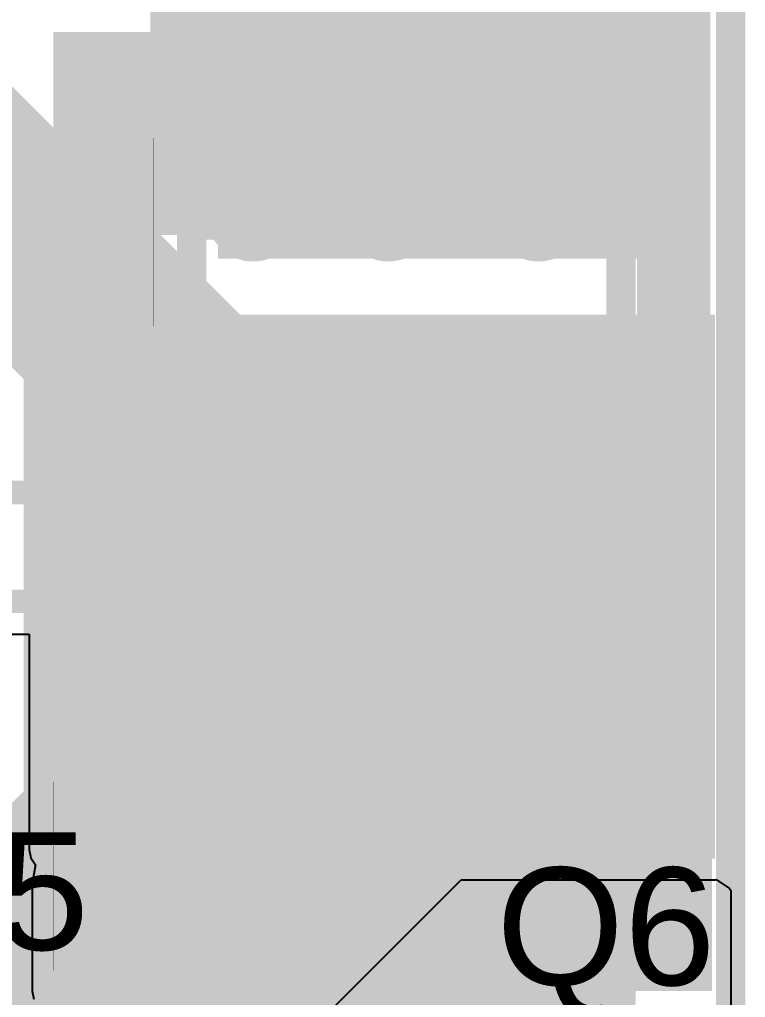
# Model space of a CAD drawing. Header units: millimetres. Extents: x -0.91 to 0.79, y -0.9 to 0.79.
# Drawn here: x 0.5456 to 0.7924, y -0.6082 to -0.2757 of the extents above; entities that cross this region are included whole.
import ezdxf

# ---------------------------------------------------------------- set-up
doc = ezdxf.new("R2010")
doc.units = ezdxf.units.MM
doc.header["$MEASUREMENT"] = 0
for name, color, linetype in [('BottomLayer', 5, 'Continuous'), ('BottomOverlay', 54, 'Continuous'), ('BottomPaste', 16, 'Continuous'), ('BottomSolder', 6, 'Continuous'), ('Mechanical2', 216, 'Continuous'), ('TopLayer', 1, 'Continuous'), ('TopOverlay', 2, 'Continuous'), ('TopPaste', 8, 'Continuous'), ('TopSolder', 216, 'Continuous'), ('ViaHoleLayer', 16, 'Continuous')]:
    doc.layers.add(name, color=color, linetype=linetype)
doc.styles.add('Arial', font='', dxfattribs={"height": 0.2})
doc.styles.get('Arial').set_extended_font_data('Arial')

# ---------------------------------------------------------------- blocks, each defined once
blk = doc.blocks.new('R___0402_B_13')
at = {"layer": 'BottomLayer'}
for points in [[(-0.0095, 0.0125), (-0.0095, -0.0125), (-0.0275, -0.0125), (-0.0275, 0.0125)], [(0.0275, 0.0125), (0.0275, -0.0125), (0.0095, -0.0125), (0.0095, 0.0125)]]:
    blk.add_hatch(color=5, dxfattribs=at).paths.add_polyline_path(points)
at = {"layer": 'BottomPaste'}
for points in [[(-0.0095, 0.0125), (-0.0095, -0.0125), (-0.0275, -0.0125), (-0.0275, 0.0125)], [(0.0275, 0.0125), (0.0275, -0.0125), (0.0095, -0.0125), (0.0095, 0.0125)]]:
    blk.add_hatch(color=16, dxfattribs=at).paths.add_polyline_path(points)
at = {"layer": 'BottomSolder'}
for points in [[(-0.00733, 0.01467), (-0.00733, -0.01467), (-0.02967, -0.01467), (-0.02967, 0.01467)], [(0.02967, 0.01467), (0.02967, -0.01467), (0.00733, -0.01467), (0.00733, 0.01467)]]:
    blk.add_hatch(color=6, dxfattribs=at).paths.add_polyline_path(points)
at = {"layer": 'BottomOverlay'}
for points, const_width in [([(-0.031, 0.016), (-0.031, -0.016)], 0.005), ([(-0.031, 0.016), (0.031, 0.016)], 0.005), ([(-0.032, 0.017), (0.032, 0.017)], 0.000127), ([(0.031, 0.016), (0.031, -0.016)], 0.005), ([(-0.031, -0.016), (0.031, -0.016)], 0.005)]:
    blk.add_lwpolyline(points, dxfattribs=dict(at, const_width=const_width))
for points, const_width in [([(-0.03225, 0.016, 1), (-0.02975, 0.016, 1)], 0.0025), ([(-0.03225, 0.016, 1), (-0.02975, 0.016, 1)], 0.0025), ([(-0.03203, 0.017, 1), (-0.03197, 0.017, 1)], 0.0000635), ([(0.02975, 0.016, 1), (0.03225, 0.016, 1)], 0.0025), ([(0.02975, 0.016, 1), (0.03225, 0.016, 1)], 0.0025), ([(0.03197, 0.017, 1), (0.03203, 0.017, 1)], 0.0000635), ([(-0.03225, -0.016, 1), (-0.02975, -0.016, 1)], 0.0025), ([(-0.03225, -0.016, 1), (-0.02975, -0.016, 1)], 0.0025), ([(0.02975, -0.016, 1), (0.03225, -0.016, 1)], 0.0025), ([(0.02975, -0.016, 1), (0.03225, -0.016, 1)], 0.0025)]:
    blk.add_lwpolyline(points, format="xyb", close=True, dxfattribs=dict(at, const_width=const_width))
blk = doc.blocks.new('RES_2512_B_18')
at = {"layer": 'BottomLayer'}
for points in [[(-0.15945, 0.06693), (-0.09646, 0.06693), (-0.09646, -0.06693), (-0.15945, -0.06693)], [(0.09646, 0.06693), (0.15945, 0.06693), (0.15945, -0.06693), (0.09646, -0.06693)]]:
    blk.add_hatch(color=5, dxfattribs=at).paths.add_polyline_path(points)
at = {"layer": 'BottomPaste'}
for points in [[(-0.15945, 0.06693), (-0.09646, 0.06693), (-0.09646, -0.06693), (-0.15945, -0.06693)], [(0.09646, 0.06693), (0.15945, 0.06693), (0.15945, -0.06693), (0.09646, -0.06693)]]:
    blk.add_hatch(color=16, dxfattribs=at).paths.add_polyline_path(points)
at = {"layer": 'BottomSolder'}
for points in [[(-0.16345, 0.07093), (-0.09246, 0.07093), (-0.09246, -0.07093), (-0.16345, -0.07093)], [(0.09246, 0.07093), (0.16345, 0.07093), (0.16345, -0.07093), (0.09246, -0.07093)]]:
    blk.add_hatch(color=6, dxfattribs=at).paths.add_polyline_path(points)
at = {"layer": 'BottomOverlay', "const_width": 0.01}
for points in [[(0.16679, 0.073), (-0.167, 0.073)], [(-0.167, -0.073), (-0.167, 0.073)], [(0.16679, -0.073), (0.16679, 0.073)], [(0.16679, -0.073), (-0.167, -0.073)]]:
    blk.add_lwpolyline(points, dxfattribs=at)
at = {"layer": 'BottomOverlay', "const_width": 0.005}
for points in [[(-0.1695, 0.073, 1), (-0.1645, 0.073, 1)], [(-0.1695, 0.073, 1), (-0.1645, 0.073, 1)], [(0.16429, 0.073, 1), (0.16929, 0.073, 1)], [(0.16429, 0.073, 1), (0.16929, 0.073, 1)], [(-0.1695, -0.073, 1), (-0.1645, -0.073, 1)], [(-0.1695, -0.073, 1), (-0.1645, -0.073, 1)], [(0.16429, -0.073, 1), (0.16929, -0.073, 1)], [(0.16429, -0.073, 1), (0.16929, -0.073, 1)]]:
    blk.add_lwpolyline(points, format="xyb", close=True, dxfattribs=at)
blk = doc.blocks.new('R___0402_B_25')
at = {"layer": 'BottomLayer'}
for points in [[(-0.0095, 0.0125), (-0.0095, -0.0125), (-0.0275, -0.0125), (-0.0275, 0.0125)], [(0.0275, 0.0125), (0.0275, -0.0125), (0.0095, -0.0125), (0.0095, 0.0125)]]:
    blk.add_hatch(color=5, dxfattribs=at).paths.add_polyline_path(points)
at = {"layer": 'BottomPaste'}
for points in [[(-0.0095, 0.0125), (-0.0095, -0.0125), (-0.0275, -0.0125), (-0.0275, 0.0125)], [(0.0275, 0.0125), (0.0275, -0.0125), (0.0095, -0.0125), (0.0095, 0.0125)]]:
    blk.add_hatch(color=16, dxfattribs=at).paths.add_polyline_path(points)
at = {"layer": 'BottomSolder'}
for points in [[(-0.00733, 0.01467), (-0.00733, -0.01467), (-0.02967, -0.01467), (-0.02967, 0.01467)], [(0.02967, 0.01467), (0.02967, -0.01467), (0.00733, -0.01467), (0.00733, 0.01467)]]:
    blk.add_hatch(color=6, dxfattribs=at).paths.add_polyline_path(points)
at = {"layer": 'BottomOverlay'}
for points, const_width in [([(-0.031, -0.016), (-0.031, 0.016)], 0.005), ([(0.031, 0.016), (-0.031, 0.016)], 0.005), ([(0.032, 0.017), (-0.032, 0.017)], 0.000127), ([(0.031, -0.016), (0.031, 0.016)], 0.005), ([(0.031, -0.016), (-0.031, -0.016)], 0.005)]:
    blk.add_lwpolyline(points, dxfattribs=dict(at, const_width=const_width))
for points, const_width in [([(-0.03225, 0.016, 1), (-0.02975, 0.016, 1)], 0.0025), ([(-0.03225, 0.016, 1), (-0.02975, 0.016, 1)], 0.0025), ([(-0.03203, 0.017, 1), (-0.03197, 0.017, 1)], 0.0000635), ([(0.02975, 0.016, 1), (0.03225, 0.016, 1)], 0.0025), ([(0.02975, 0.016, 1), (0.03225, 0.016, 1)], 0.0025), ([(0.03197, 0.017, 1), (0.03203, 0.017, 1)], 0.0000635), ([(-0.03225, -0.016, 1), (-0.02975, -0.016, 1)], 0.0025), ([(-0.03225, -0.016, 1), (-0.02975, -0.016, 1)], 0.0025), ([(0.02975, -0.016, 1), (0.03225, -0.016, 1)], 0.0025), ([(0.02975, -0.016, 1), (0.03225, -0.016, 1)], 0.0025)]:
    blk.add_lwpolyline(points, format="xyb", close=True, dxfattribs=dict(at, const_width=const_width))
blk = doc.blocks.new('PG_TDSON_8_33')
at = {"layer": 'TopLayer'}
for points in [[(-0.03297, 0.08681), (-0.03297, -0.08681), (0.10048, -0.08681), (0.10048, 0.08681)], [(0.13041, 0.08681), (0.13041, 0.06319), (0.09892, 0.06319), (0.09892, 0.08681)], [(-0.09793, 0.08484), (-0.09793, 0.06516), (-0.1314, 0.06516), (-0.1314, 0.08484)], [(0.13041, 0.03681), (0.13041, 0.01319), (0.09892, 0.01319), (0.09892, 0.03681)], [(-0.09793, 0.03484), (-0.09793, 0.01516), (-0.1314, 0.01516), (-0.1314, 0.03484)], [(0.13041, -0.01319), (0.13041, -0.03681), (0.09892, -0.03681), (0.09892, -0.01319)], [(-0.09793, -0.01516), (-0.09793, -0.03484), (-0.1314, -0.03484), (-0.1314, -0.01516)], [(-0.09793, -0.06516), (-0.09793, -0.08484), (-0.1314, -0.08484), (-0.1314, -0.06516)], [(0.13041, -0.06319), (0.13041, -0.08681), (0.09892, -0.08681), (0.09892, -0.06319)]]:
    blk.add_hatch(color=1, dxfattribs=at).paths.add_polyline_path(points)
at = {"layer": 'TopPaste'}
for points in [[(0.13041, 0.08681), (0.13041, 0.06319), (0.09892, 0.06319), (0.09892, 0.08681)], [(-0.09793, 0.08484), (-0.09793, 0.06516), (-0.1314, 0.06516), (-0.1314, 0.08484)], [(0.13041, 0.03681), (0.13041, 0.01319), (0.09892, 0.01319), (0.09892, 0.03681)], [(-0.09793, 0.03484), (-0.09793, 0.01516), (-0.1314, 0.01516), (-0.1314, 0.03484)], [(0.13041, -0.01319), (0.13041, -0.03681), (0.09892, -0.03681), (0.09892, -0.01319)], [(-0.09793, -0.01516), (-0.09793, -0.03484), (-0.1314, -0.03484), (-0.1314, -0.01516)], [(-0.09793, -0.06516), (-0.09793, -0.08484), (-0.1314, -0.08484), (-0.1314, -0.06516)], [(0.13041, -0.06319), (0.13041, -0.08681), (0.09892, -0.08681), (0.09892, -0.06319)]]:
    blk.add_hatch(color=8, dxfattribs=at).paths.add_polyline_path(points)
at = {"layer": 'TopSolder'}
h = blk.add_hatch(color=216, dxfattribs=at)
edge = h.paths.add_edge_path()
edge.add_arc((0.10048, 0.08681), 0.004, 0, 90)
edge.add_line((0.10048, 0.09081), (-0.03297, 0.09081))
edge.add_arc((-0.03297, 0.08681), 0.004, 90, 180)
edge.add_line((-0.03697, 0.08681), (-0.03697, -0.08681))
edge.add_arc((-0.03297, -0.08681), 0.004, 180, 270)
edge.add_line((-0.03297, -0.09081), (0.10048, -0.09081))
edge.add_arc((0.10048, -0.08681), 0.004, 270, 360)
edge.add_line((0.10448, -0.08681), (0.10448, 0.08681))
for points in [[(0.13441, 0.09081), (0.13441, 0.05919), (0.09492, 0.05919), (0.09492, 0.09081)], [(-0.09393, 0.08884), (-0.09393, 0.06116), (-0.1354, 0.06116), (-0.1354, 0.08884)], [(0.13441, 0.04081), (0.13441, 0.00919), (0.09492, 0.00919), (0.09492, 0.04081)], [(-0.09393, 0.03884), (-0.09393, 0.01116), (-0.1354, 0.01116), (-0.1354, 0.03884)], [(0.13441, -0.00919), (0.13441, -0.04081), (0.09492, -0.04081), (0.09492, -0.00919)], [(-0.09393, -0.01116), (-0.09393, -0.03884), (-0.1354, -0.03884), (-0.1354, -0.01116)], [(0.13441, -0.05919), (0.13441, -0.09081), (0.09492, -0.09081), (0.09492, -0.05919)], [(-0.09393, -0.06116), (-0.09393, -0.08884), (-0.1354, -0.08884), (-0.1354, -0.06116)]]:
    blk.add_hatch(color=216, dxfattribs=at).paths.add_polyline_path(points)
at = {"layer": 'TopOverlay', "const_width": 0.005}
for points in [[(-0.11757, 0.09449), (-0.11757, 0.1063)], [(0.11757, 0.1063), (-0.11757, 0.1063)], [(0.11757, 0.09449), (0.11757, 0.1063)], [(-0.14241, 0.07006), (-0.14241, 0.08006)], [(-0.13741, 0.07506), (-0.14241, 0.08006)], [(-0.14241, 0.07006), (-0.13741, 0.07506)], [(-0.11757, -0.1063), (-0.11757, -0.09449)], [(0.11757, -0.1063), (0.11757, -0.09449)], [(0.11757, -0.1063), (-0.11757, -0.1063)]]:
    blk.add_lwpolyline(points, dxfattribs=at)
at = {"layer": 'TopOverlay', "const_width": 0.0025}
for points in [[(-0.11882, 0.1063, 1), (-0.11632, 0.1063, 1)], [(-0.11882, 0.1063, 1), (-0.11632, 0.1063, 1)], [(0.11632, 0.1063, 1), (0.11882, 0.1063, 1)], [(0.11632, 0.1063, 1), (0.11882, 0.1063, 1)], [(-0.11882, 0.09449, 1), (-0.11632, 0.09449, 1)], [(0.11632, 0.09449, 1), (0.11882, 0.09449, 1)], [(-0.14366, 0.08006, 1), (-0.14116, 0.08006, 1)], [(-0.14366, 0.08006, 1), (-0.14116, 0.08006, 1)], [(-0.13866, 0.07506, 1), (-0.13616, 0.07506, 1)], [(-0.13866, 0.07506, 1), (-0.13616, 0.07506, 1)], [(-0.14366, 0.07006, 1), (-0.14116, 0.07006, 1)], [(-0.14366, 0.07006, 1), (-0.14116, 0.07006, 1)], [(-0.11882, -0.09449, 1), (-0.11632, -0.09449, 1)], [(0.11632, -0.09449, 1), (0.11882, -0.09449, 1)], [(-0.11882, -0.1063, 1), (-0.11632, -0.1063, 1)], [(-0.11882, -0.1063, 1), (-0.11632, -0.1063, 1)], [(0.11632, -0.1063, 1), (0.11882, -0.1063, 1)], [(0.11632, -0.1063, 1), (0.11882, -0.1063, 1)]]:
    blk.add_lwpolyline(points, format="xyb", close=True, dxfattribs=at)
blk = doc.blocks.new('C___0402_B_68')
at = {"layer": 'BottomLayer'}
for points in [[(-0.0095, 0.0125), (-0.0095, -0.0125), (-0.0275, -0.0125), (-0.0275, 0.0125)], [(0.0275, 0.0125), (0.0275, -0.0125), (0.0095, -0.0125), (0.0095, 0.0125)]]:
    blk.add_hatch(color=5, dxfattribs=at).paths.add_polyline_path(points)
at = {"layer": 'BottomPaste'}
for points in [[(-0.0095, 0.0125), (-0.0095, -0.0125), (-0.0275, -0.0125), (-0.0275, 0.0125)], [(0.0275, 0.0125), (0.0275, -0.0125), (0.0095, -0.0125), (0.0095, 0.0125)]]:
    blk.add_hatch(color=16, dxfattribs=at).paths.add_polyline_path(points)
at = {"layer": 'BottomSolder'}
for points in [[(-0.00714, 0.01486), (-0.00714, -0.01486), (-0.02986, -0.01486), (-0.02986, 0.01486)], [(0.02986, 0.01486), (0.02986, -0.01486), (0.00714, -0.01486), (0.00714, 0.01486)]]:
    blk.add_hatch(color=6, dxfattribs=at).paths.add_polyline_path(points)
at = {"layer": 'BottomOverlay', "const_width": 0.005}
for points in [[(-0.031, 0.016), (-0.011, 0.016)], [(-0.031, 0.016), (-0.031, -0.016)], [(0.011, 0.016), (0.031, 0.016)], [(0.031, 0.016), (0.031, -0.016)], [(-0.031, -0.016), (-0.011, -0.016)], [(0.011, -0.016), (0.031, -0.016)]]:
    blk.add_lwpolyline(points, dxfattribs=at)
at = {"layer": 'BottomOverlay', "const_width": 0.0025}
for points in [[(-0.03225, 0.016, 1), (-0.02975, 0.016, 1)], [(-0.03225, 0.016, 1), (-0.02975, 0.016, 1)], [(-0.01225, 0.016, 1), (-0.00975, 0.016, 1)], [(0.00975, 0.016, 1), (0.01225, 0.016, 1)], [(0.02975, 0.016, 1), (0.03225, 0.016, 1)], [(0.02975, 0.016, 1), (0.03225, 0.016, 1)], [(-0.03225, -0.016, 1), (-0.02975, -0.016, 1)], [(-0.03225, -0.016, 1), (-0.02975, -0.016, 1)], [(-0.01225, -0.016, 1), (-0.00975, -0.016, 1)], [(0.00975, -0.016, 1), (0.01225, -0.016, 1)], [(0.02975, -0.016, 1), (0.03225, -0.016, 1)], [(0.02975, -0.016, 1), (0.03225, -0.016, 1)]]:
    blk.add_lwpolyline(points, format="xyb", close=True, dxfattribs=at)

msp = doc.modelspace()

# ---------------------------------------------------------------- hatches: boundary and pattern name
at = {"layer": 'BottomLayer'}
for points in [[(0.55708, -0.349), (0.745, -0.349), (0.745, -0.28), (0.55708, -0.28)], [(0.556, -0.446), (0.59208, -0.446), (0.59208, -0.358), (0.556, -0.358)], [(0.743, -0.4827), (0.743, -0.428), (0.613, -0.428), (0.613, -0.4827)], [(0.556, -0.558), (0.59208, -0.558), (0.59208, -0.463), (0.556, -0.463)], [(0.60908, -0.606), (0.781, -0.606), (0.781, -0.506), (0.60908, -0.506)], [(0.557, -0.606), (0.623, -0.606), (0.623, -0.569), (0.557, -0.569)]]:
    msp.add_hatch(color=5, dxfattribs=at).paths.add_polyline_path(points)
h = msp.add_hatch(color=5, dxfattribs=at)
edge = h.paths.add_edge_path()
edge.add_arc((0.625, -0.29181), 0.01181, 0, 360)
h = msp.add_hatch(color=5, dxfattribs=at)
edge = h.paths.add_edge_path()
edge.add_arc((0.671, -0.29181), 0.01181, 0, 360)
h = msp.add_hatch(color=5, dxfattribs=at)
edge = h.paths.add_edge_path()
edge.add_arc((0.722, -0.29181), 0.01181, 0, 360)
h = msp.add_hatch(color=5, dxfattribs=at)
edge = h.paths.add_edge_path()
edge.add_arc((0.625, -0.317), 0.01181, 0, 360)
h = msp.add_hatch(color=5, dxfattribs=at)
edge = h.paths.add_edge_path()
edge.add_arc((0.671, -0.317), 0.01181, 0, 360)
h = msp.add_hatch(color=5, dxfattribs=at)
edge = h.paths.add_edge_path()
edge.add_arc((0.722, -0.317), 0.01181, 0, 360)
h = msp.add_hatch(color=5, dxfattribs=at)
edge = h.paths.add_edge_path()
edge.add_arc((0.625, -0.34219), 0.01181, 0, 360)
h = msp.add_hatch(color=5, dxfattribs=at)
edge = h.paths.add_edge_path()
edge.add_arc((0.671, -0.34219), 0.01181, 0, 360)
h = msp.add_hatch(color=5, dxfattribs=at)
edge = h.paths.add_edge_path()
edge.add_arc((0.722, -0.34219), 0.01181, 0, 360)
h = msp.add_hatch(color=5, dxfattribs=at)
edge = h.paths.add_edge_path()
edge.add_arc((0.62979, -0.442), 0.01181, 0, 360)
h = msp.add_hatch(color=5, dxfattribs=at)
edge = h.paths.add_edge_path()
edge.add_arc((0.65498, -0.442), 0.01181, 0, 360)
h = msp.add_hatch(color=5, dxfattribs=at)
edge = h.paths.add_edge_path()
edge.add_arc((0.68017, -0.442), 0.01181, 0, 360)
h = msp.add_hatch(color=5, dxfattribs=at)
edge = h.paths.add_edge_path()
edge.add_arc((0.70536, -0.442), 0.01181, 0, 360)
h = msp.add_hatch(color=5, dxfattribs=at)
edge = h.paths.add_edge_path()
edge.add_arc((0.73054, -0.442), 0.01181, 0, 360)
h = msp.add_hatch(color=5, dxfattribs=at)
edge = h.paths.add_edge_path()
edge.add_arc((0.62979, -0.46769), 0.01181, 0, 360)
h = msp.add_hatch(color=5, dxfattribs=at)
edge = h.paths.add_edge_path()
edge.add_arc((0.65498, -0.46769), 0.01181, 0, 360)
h = msp.add_hatch(color=5, dxfattribs=at)
edge = h.paths.add_edge_path()
edge.add_arc((0.68017, -0.46769), 0.01181, 0, 360)
h = msp.add_hatch(color=5, dxfattribs=at)
edge = h.paths.add_edge_path()
edge.add_arc((0.70536, -0.46769), 0.01181, 0, 360)
h = msp.add_hatch(color=5, dxfattribs=at)
edge = h.paths.add_edge_path()
edge.add_arc((0.73054, -0.46769), 0.01181, 0, 360)
at = {"layer": 'BottomSolder'}
h = msp.add_hatch(color=6, dxfattribs=at)
edge = h.paths.add_edge_path()
edge.add_arc((0.625, -0.29181), 0.01581, 0, 360)
h = msp.add_hatch(color=6, dxfattribs=at)
edge = h.paths.add_edge_path()
edge.add_arc((0.671, -0.29181), 0.01581, 0, 360)
h = msp.add_hatch(color=6, dxfattribs=at)
edge = h.paths.add_edge_path()
edge.add_arc((0.722, -0.29181), 0.01581, 0, 360)
h = msp.add_hatch(color=6, dxfattribs=at)
edge = h.paths.add_edge_path()
edge.add_arc((0.625, -0.317), 0.01581, 0, 360)
h = msp.add_hatch(color=6, dxfattribs=at)
edge = h.paths.add_edge_path()
edge.add_arc((0.671, -0.317), 0.01581, 0, 360)
h = msp.add_hatch(color=6, dxfattribs=at)
edge = h.paths.add_edge_path()
edge.add_arc((0.722, -0.317), 0.01581, 0, 360)
h = msp.add_hatch(color=6, dxfattribs=at)
edge = h.paths.add_edge_path()
edge.add_arc((0.625, -0.34219), 0.01581, 0, 360)
h = msp.add_hatch(color=6, dxfattribs=at)
edge = h.paths.add_edge_path()
edge.add_arc((0.671, -0.34219), 0.01581, 0, 360)
h = msp.add_hatch(color=6, dxfattribs=at)
edge = h.paths.add_edge_path()
edge.add_arc((0.722, -0.34219), 0.01581, 0, 360)
h = msp.add_hatch(color=6, dxfattribs=at)
edge = h.paths.add_edge_path()
edge.add_arc((0.62979, -0.442), 0.01581, 0, 360)
h = msp.add_hatch(color=6, dxfattribs=at)
edge = h.paths.add_edge_path()
edge.add_arc((0.65498, -0.442), 0.01581, 0, 360)
h = msp.add_hatch(color=6, dxfattribs=at)
edge = h.paths.add_edge_path()
edge.add_arc((0.68017, -0.442), 0.01581, 0, 360)
h = msp.add_hatch(color=6, dxfattribs=at)
edge = h.paths.add_edge_path()
edge.add_arc((0.70536, -0.442), 0.01581, 0, 360)
h = msp.add_hatch(color=6, dxfattribs=at)
edge = h.paths.add_edge_path()
edge.add_arc((0.73054, -0.442), 0.01581, 0, 360)
h = msp.add_hatch(color=6, dxfattribs=at)
edge = h.paths.add_edge_path()
edge.add_arc((0.62979, -0.46769), 0.01581, 0, 360)
h = msp.add_hatch(color=6, dxfattribs=at)
edge = h.paths.add_edge_path()
edge.add_arc((0.65498, -0.46769), 0.01581, 0, 360)
h = msp.add_hatch(color=6, dxfattribs=at)
edge = h.paths.add_edge_path()
edge.add_arc((0.68017, -0.46769), 0.01581, 0, 360)
h = msp.add_hatch(color=6, dxfattribs=at)
edge = h.paths.add_edge_path()
edge.add_arc((0.70536, -0.46769), 0.01581, 0, 360)
h = msp.add_hatch(color=6, dxfattribs=at)
edge = h.paths.add_edge_path()
edge.add_arc((0.73054, -0.46769), 0.01581, 0, 360)
at = {"layer": 'TopLayer'}
for points in [[(0.779, -0.204), (0.71988, -0.204), (0.71988, -0.357), (0.779, -0.357)], [(0.5806, -0.4316), (0.62839, -0.38381), (0.51229, -0.26771), (0.4645, -0.3155)], [(0.76008, -0.28), (0.613, -0.28), (0.613, -0.357), (0.76008, -0.357)], [(0.547, -0.561), (0.78208, -0.561), (0.78208, -0.37603), (0.547, -0.37603)], [(0.69774, -0.556), (0.61337, -0.47163), (0.391, -0.694), (0.47537, -0.77837)]]:
    msp.add_hatch(color=1, dxfattribs=at).paths.add_polyline_path(points)
h = msp.add_hatch(color=1, dxfattribs=at)
edge = h.paths.add_edge_path()
edge.add_arc((0.625, -0.29181), 0.01181, 0, 360)
h = msp.add_hatch(color=1, dxfattribs=at)
edge = h.paths.add_edge_path()
edge.add_arc((0.671, -0.29181), 0.01181, 0, 360)
h = msp.add_hatch(color=1, dxfattribs=at)
edge = h.paths.add_edge_path()
edge.add_arc((0.722, -0.29181), 0.01181, 0, 360)
h = msp.add_hatch(color=1, dxfattribs=at)
edge = h.paths.add_edge_path()
edge.add_arc((0.625, -0.317), 0.01181, 0, 360)
h = msp.add_hatch(color=1, dxfattribs=at)
edge = h.paths.add_edge_path()
edge.add_arc((0.671, -0.317), 0.01181, 0, 360)
h = msp.add_hatch(color=1, dxfattribs=at)
edge = h.paths.add_edge_path()
edge.add_arc((0.722, -0.317), 0.01181, 0, 360)
h = msp.add_hatch(color=1, dxfattribs=at)
edge = h.paths.add_edge_path()
edge.add_arc((0.625, -0.34219), 0.01181, 0, 360)
h = msp.add_hatch(color=1, dxfattribs=at)
edge = h.paths.add_edge_path()
edge.add_arc((0.671, -0.34219), 0.01181, 0, 360)
h = msp.add_hatch(color=1, dxfattribs=at)
edge = h.paths.add_edge_path()
edge.add_arc((0.722, -0.34219), 0.01181, 0, 360)
h = msp.add_hatch(color=1, dxfattribs=at)
edge = h.paths.add_edge_path()
edge.add_arc((0.62979, -0.442), 0.01181, 0, 360)
h = msp.add_hatch(color=1, dxfattribs=at)
edge = h.paths.add_edge_path()
edge.add_arc((0.65498, -0.442), 0.01181, 0, 360)
h = msp.add_hatch(color=1, dxfattribs=at)
edge = h.paths.add_edge_path()
edge.add_arc((0.68017, -0.442), 0.01181, 0, 360)
h = msp.add_hatch(color=1, dxfattribs=at)
edge = h.paths.add_edge_path()
edge.add_arc((0.70536, -0.442), 0.01181, 0, 360)
h = msp.add_hatch(color=1, dxfattribs=at)
edge = h.paths.add_edge_path()
edge.add_arc((0.73054, -0.442), 0.01181, 0, 360)
h = msp.add_hatch(color=1, dxfattribs=at)
edge = h.paths.add_edge_path()
edge.add_arc((0.62979, -0.46769), 0.01181, 0, 360)
h = msp.add_hatch(color=1, dxfattribs=at)
edge = h.paths.add_edge_path()
edge.add_arc((0.65498, -0.46769), 0.01181, 0, 360)
h = msp.add_hatch(color=1, dxfattribs=at)
edge = h.paths.add_edge_path()
edge.add_arc((0.68017, -0.46769), 0.01181, 0, 360)
h = msp.add_hatch(color=1, dxfattribs=at)
edge = h.paths.add_edge_path()
edge.add_arc((0.70536, -0.46769), 0.01181, 0, 360)
h = msp.add_hatch(color=1, dxfattribs=at)
edge = h.paths.add_edge_path()
edge.add_arc((0.73054, -0.46769), 0.01181, 0, 360)
at = {"layer": 'TopSolder'}
h = msp.add_hatch(color=216, dxfattribs=at)
edge = h.paths.add_edge_path()
edge.add_arc((0.625, -0.29181), 0.01581, 0, 360)
h = msp.add_hatch(color=216, dxfattribs=at)
edge = h.paths.add_edge_path()
edge.add_arc((0.671, -0.29181), 0.01581, 0, 360)
h = msp.add_hatch(color=216, dxfattribs=at)
edge = h.paths.add_edge_path()
edge.add_arc((0.722, -0.29181), 0.01581, 0, 360)
h = msp.add_hatch(color=216, dxfattribs=at)
edge = h.paths.add_edge_path()
edge.add_arc((0.625, -0.317), 0.01581, 0, 360)
h = msp.add_hatch(color=216, dxfattribs=at)
edge = h.paths.add_edge_path()
edge.add_arc((0.671, -0.317), 0.01581, 0, 360)
h = msp.add_hatch(color=216, dxfattribs=at)
edge = h.paths.add_edge_path()
edge.add_arc((0.722, -0.317), 0.01581, 0, 360)
h = msp.add_hatch(color=216, dxfattribs=at)
edge = h.paths.add_edge_path()
edge.add_arc((0.625, -0.34219), 0.01581, 0, 360)
h = msp.add_hatch(color=216, dxfattribs=at)
edge = h.paths.add_edge_path()
edge.add_arc((0.671, -0.34219), 0.01581, 0, 360)
h = msp.add_hatch(color=216, dxfattribs=at)
edge = h.paths.add_edge_path()
edge.add_arc((0.722, -0.34219), 0.01581, 0, 360)
h = msp.add_hatch(color=216, dxfattribs=at)
edge = h.paths.add_edge_path()
edge.add_arc((0.62979, -0.442), 0.01581, 0, 360)
h = msp.add_hatch(color=216, dxfattribs=at)
edge = h.paths.add_edge_path()
edge.add_arc((0.65498, -0.442), 0.01581, 0, 360)
h = msp.add_hatch(color=216, dxfattribs=at)
edge = h.paths.add_edge_path()
edge.add_arc((0.68017, -0.442), 0.01581, 0, 360)
h = msp.add_hatch(color=216, dxfattribs=at)
edge = h.paths.add_edge_path()
edge.add_arc((0.70536, -0.442), 0.01581, 0, 360)
h = msp.add_hatch(color=216, dxfattribs=at)
edge = h.paths.add_edge_path()
edge.add_arc((0.73054, -0.442), 0.01581, 0, 360)
h = msp.add_hatch(color=216, dxfattribs=at)
edge = h.paths.add_edge_path()
edge.add_arc((0.62979, -0.46769), 0.01581, 0, 360)
h = msp.add_hatch(color=216, dxfattribs=at)
edge = h.paths.add_edge_path()
edge.add_arc((0.65498, -0.46769), 0.01581, 0, 360)
h = msp.add_hatch(color=216, dxfattribs=at)
edge = h.paths.add_edge_path()
edge.add_arc((0.68017, -0.46769), 0.01581, 0, 360)
h = msp.add_hatch(color=216, dxfattribs=at)
edge = h.paths.add_edge_path()
edge.add_arc((0.70536, -0.46769), 0.01581, 0, 360)
h = msp.add_hatch(color=216, dxfattribs=at)
edge = h.paths.add_edge_path()
edge.add_arc((0.73054, -0.46769), 0.01581, 0, 360)
at = {"layer": 'ViaHoleLayer'}
h = msp.add_hatch(color=16, dxfattribs=at)
edge = h.paths.add_edge_path()
edge.add_arc((0.625, -0.29181), 0.00591, 0, 360)
h = msp.add_hatch(color=16, dxfattribs=at)
edge = h.paths.add_edge_path()
edge.add_arc((0.671, -0.29181), 0.00591, 0, 360)
h = msp.add_hatch(color=16, dxfattribs=at)
edge = h.paths.add_edge_path()
edge.add_arc((0.722, -0.29181), 0.00591, 0, 360)
h = msp.add_hatch(color=16, dxfattribs=at)
edge = h.paths.add_edge_path()
edge.add_arc((0.625, -0.317), 0.00591, 0, 360)
h = msp.add_hatch(color=16, dxfattribs=at)
edge = h.paths.add_edge_path()
edge.add_arc((0.671, -0.317), 0.00591, 0, 360)
h = msp.add_hatch(color=16, dxfattribs=at)
edge = h.paths.add_edge_path()
edge.add_arc((0.722, -0.317), 0.00591, 0, 360)
h = msp.add_hatch(color=16, dxfattribs=at)
edge = h.paths.add_edge_path()
edge.add_arc((0.625, -0.34219), 0.00591, 0, 360)
h = msp.add_hatch(color=16, dxfattribs=at)
edge = h.paths.add_edge_path()
edge.add_arc((0.671, -0.34219), 0.00591, 0, 360)
h = msp.add_hatch(color=16, dxfattribs=at)
edge = h.paths.add_edge_path()
edge.add_arc((0.722, -0.34219), 0.00591, 0, 360)
h = msp.add_hatch(color=16, dxfattribs=at)
edge = h.paths.add_edge_path()
edge.add_arc((0.62979, -0.442), 0.00591, 0, 360)
h = msp.add_hatch(color=16, dxfattribs=at)
edge = h.paths.add_edge_path()
edge.add_arc((0.65498, -0.442), 0.00591, 0, 360)
h = msp.add_hatch(color=16, dxfattribs=at)
edge = h.paths.add_edge_path()
edge.add_arc((0.68017, -0.442), 0.00591, 0, 360)
h = msp.add_hatch(color=16, dxfattribs=at)
edge = h.paths.add_edge_path()
edge.add_arc((0.70536, -0.442), 0.00591, 0, 360)
h = msp.add_hatch(color=16, dxfattribs=at)
edge = h.paths.add_edge_path()
edge.add_arc((0.73054, -0.442), 0.00591, 0, 360)
h = msp.add_hatch(color=16, dxfattribs=at)
edge = h.paths.add_edge_path()
edge.add_arc((0.62979, -0.46769), 0.00591, 0, 360)
h = msp.add_hatch(color=16, dxfattribs=at)
edge = h.paths.add_edge_path()
edge.add_arc((0.65498, -0.46769), 0.00591, 0, 360)
h = msp.add_hatch(color=16, dxfattribs=at)
edge = h.paths.add_edge_path()
edge.add_arc((0.68017, -0.46769), 0.00591, 0, 360)
h = msp.add_hatch(color=16, dxfattribs=at)
edge = h.paths.add_edge_path()
edge.add_arc((0.70536, -0.46769), 0.00591, 0, 360)
h = msp.add_hatch(color=16, dxfattribs=at)
edge = h.paths.add_edge_path()
edge.add_arc((0.73054, -0.46769), 0.00591, 0, 360)

# ---------------------------------------------------------------- linework, layer by layer
at = {"layer": 'BottomLayer'}
for p, q in [((0.52201, -0.48472), (0.54886, -0.48472)), ((0.54886, -0.48472), (0.54886, -0.558)), ((0.54886, -0.558), (0.54941, -0.56073)), ((0.54941, -0.56073), (0.55095, -0.56305)), ((0.55095, -0.56305), (0.55041, -0.56627)), ((0.55041, -0.56627), (0.54986, -0.569)), ((0.54986, -0.569), (0.54986, -0.606)), ((0.54986, -0.606), (0.55041, -0.60873))]:
    msp.add_line(p, q, dxfattribs=at)
for points, const_width in [([(0.768, -0.54608), (0.768, -0.266)], 0.025), ([(0.57408, -0.42792), (0.57408, -0.425)], 0.008), ([(0.56804, -0.43396), (0.57408, -0.42792)], 0.008), ([(0.2925, -0.4365), (0.56804, -0.4365)], 0.008), ([(0.56804, -0.4365), (0.57408, -0.4365)], 0.008), ([(0.30829, -0.4735), (0.57408, -0.4735)], 0.008), ([(0.56404, -0.48004), (0.57404, -0.49004)], 0.008), ([(0.57404, -0.53496), (0.57404, -0.5105)], 0.008), ([(0.56054, -0.54846), (0.57404, -0.53496)], 0.008), ([(0.578, -0.5855), (0.578, -0.581)], 0.025), ([(0.574, -0.5935), (0.58, -0.5875)], 0.025), ([(0.58, -0.5875), (0.59, -0.5875)], 0.025), ([(0.574, -0.732), (0.574, -0.5935)], 0.025)]:
    msp.add_lwpolyline(points, dxfattribs=dict(at, const_width=const_width))
for points, const_width in [([(0.76175, -0.266, 1), (0.77425, -0.266, 1)], 0.0125), ([(0.57208, -0.425, 1), (0.57608, -0.425, 1)], 0.004), ([(0.57208, -0.42792, 1), (0.57608, -0.42792, 1)], 0.004), ([(0.57208, -0.42792, 1), (0.57608, -0.42792, 1)], 0.004), ([(0.56604, -0.43396, 1), (0.57004, -0.43396, 1)], 0.004), ([(0.56604, -0.4365, 1), (0.57004, -0.4365, 1)], 0.004), ([(0.56604, -0.4365, 1), (0.57004, -0.4365, 1)], 0.004), ([(0.57208, -0.4365, 1), (0.57608, -0.4365, 1)], 0.004), ([(0.57208, -0.4735, 1), (0.57608, -0.4735, 1)], 0.004), ([(0.56204, -0.48004, 1), (0.56604, -0.48004, 1)], 0.004), ([(0.57204, -0.49004, 1), (0.57604, -0.49004, 1)], 0.004), ([(0.57204, -0.5105, 1), (0.57604, -0.5105, 1)], 0.004), ([(0.57204, -0.53496, 1), (0.57604, -0.53496, 1)], 0.004), ([(0.57204, -0.53496, 1), (0.57604, -0.53496, 1)], 0.004), ([(0.76175, -0.54608, 1), (0.77425, -0.54608, 1)], 0.0125), ([(0.55854, -0.54846, 1), (0.56254, -0.54846, 1)], 0.004), ([(0.57175, -0.581, 1), (0.58425, -0.581, 1)], 0.0125), ([(0.57175, -0.5855, 1), (0.58425, -0.5855, 1)], 0.0125), ([(0.57375, -0.5875, 1), (0.58625, -0.5875, 1)], 0.0125), ([(0.57375, -0.5875, 1), (0.58625, -0.5875, 1)], 0.0125), ([(0.58375, -0.5875, 1), (0.59625, -0.5875, 1)], 0.0125), ([(0.56775, -0.5935, 1), (0.58025, -0.5935, 1)], 0.0125), ([(0.56775, -0.5935, 1), (0.58025, -0.5935, 1)], 0.0125)]:
    msp.add_lwpolyline(points, format="xyb", close=True, dxfattribs=dict(at, const_width=const_width))
at = {"layer": 'Mechanical2', "const_width": 0.01}
msp.add_lwpolyline([(0.7874, 0.786), (0.7874, -0.7888)], dxfattribs=at)
at = {"layer": 'TopLayer'}
for p, q in [((0.51114, -0.7527), (0.6957, -0.56814)), ((0.6957, -0.56814), (0.78208, -0.56814)), ((0.78208, -0.56814), (0.7824, -0.56807)), ((0.7824, -0.56807), (0.78701, -0.57116)), ((0.78701, -0.57116), (0.7874, -0.57179)), ((0.7874, -0.57179), (0.7874, -0.67991))]:
    msp.add_line(p, q, dxfattribs=at)
for points, const_width in [([(0.59608, -0.31), (0.59608, -0.25625)], 0.012), ([(0.46147, -0.70753), (0.551, -0.618)], 0.1)]:
    msp.add_lwpolyline(points, dxfattribs=dict(at, const_width=const_width))
for points, const_width in [([(0.59308, -0.31, 1), (0.59908, -0.31, 1)], 0.006), ([(0.526, -0.618, 1), (0.576, -0.618, 1)], 0.05)]:
    msp.add_lwpolyline(points, format="xyb", close=True, dxfattribs=dict(at, const_width=const_width))

# ---------------------------------------------------------------- block references
for name, p, rotation in [('RES_2512_B_18', (0.67708, -0.44305), 270), ('PG_TDSON_8_33', (0.67108, -0.42467), 270), ('R___0402_B_25', (0.57408, -0.348), 270), ('C___0402_B_68', (0.57408, -0.455), 90), ('R___0402_B_13', (0.57408, -0.567), 90)]:
    msp.add_blockref(name, p, dxfattribs=dict(rotation=rotation))

# ---------------------------------------------------------------- texts
at = {"layer": 'TopOverlay', "style": 'Arial'}
for s, p in [('Q5', (0.49468, -0.59199)), ('Q6', (0.70768, -0.60399))]:
    msp.add_text(s, height=0.04, dxfattribs=at).set_placement(p)

doc.saveas('drawing.dxf')
